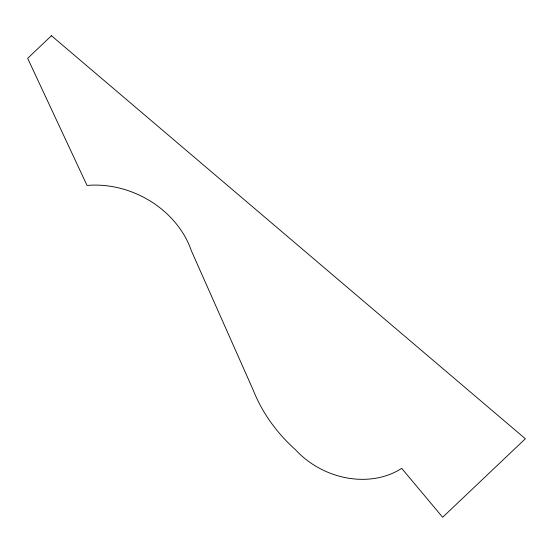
<?xml version="1.0" encoding="UTF-8"?>
<svg xmlns="http://www.w3.org/2000/svg" width="553" height="553" viewBox="0 0 553 553"><rect width="100%" height="100%" fill="white"/><g stroke="black" fill="none" stroke-linecap="round" stroke-linejoin="round"><path stroke-width="0.83" d="M51.45 35.724L27.65 58.321L87.035 185.449A90.139 74.821 25.8 0 1 191.29 250.592L253.329 390.37A153.734 127.598 25.8 0 0 295.461 449.713A78.298 64.984 25.8 0 0 401.692 468.343L442.649 517.276L525.35 438.757L51.45 35.724"/></g></svg>
